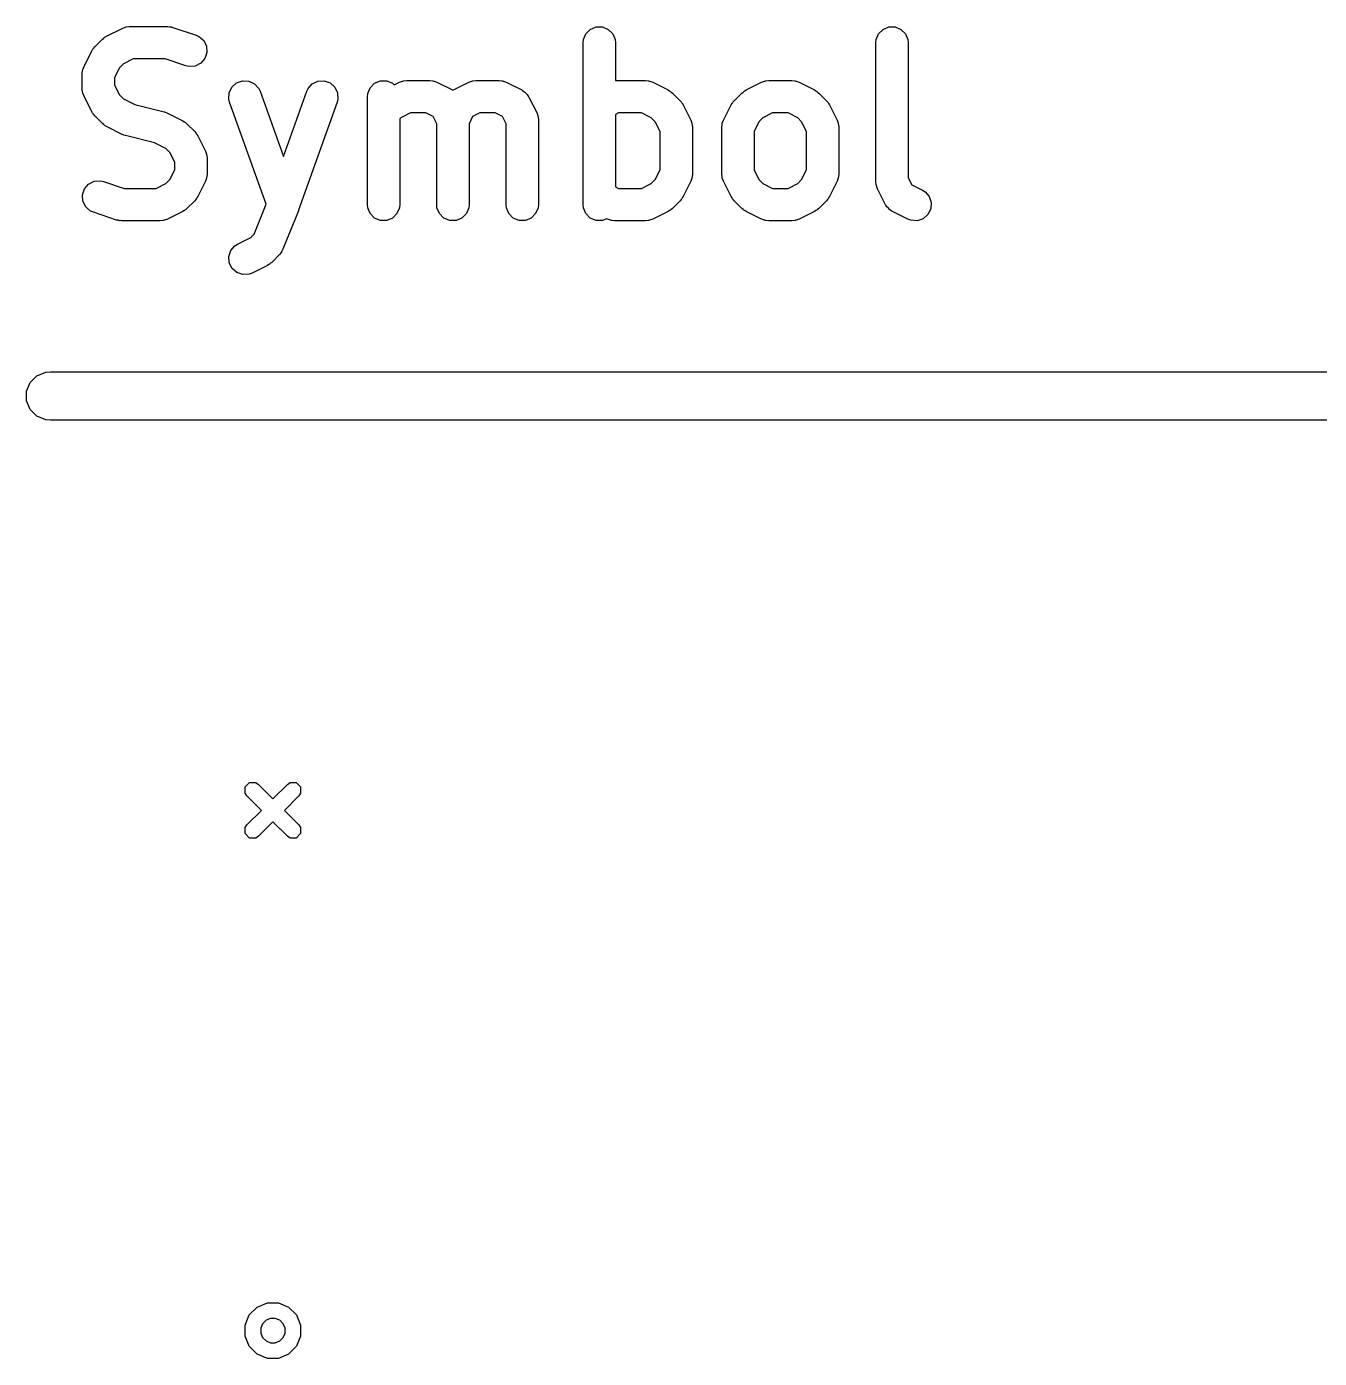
# Model space of a CAD drawing. Extents: x -2.5 to 14, y -2.7 to -1.2.
# Drawn here: x -2.492 to -2.1774, y -1.5904 to -1.2664 of the extents above; entities that cross this region are included whole.
import ezdxf

# ---------------------------------------------------------------- set-up
doc = ezdxf.new("R2010")
doc.units = 0
doc.header["$MEASUREMENT"] = 0
doc.layers.add('BLACK', color=7, linetype='CONTINUOUS')

msp = doc.modelspace()

# ---------------------------------------------------------------- linework, layer by layer
at = {"layer": 'BLACK', "linetype": 'CONTINUOUS'}
for p, q in [((-2.46879, -1.26684), (-2.46807, -1.26657)), ((-2.46807, -1.26657), (-2.46793, -1.26656)), ((-2.46793, -1.26656), (-2.46779, -1.2665)), ((-2.46779, -1.2665), (-2.46703, -1.26643)), ((-2.46703, -1.26643), (-2.45765, -1.26643)), ((-2.45765, -1.26643), (-2.45726, -1.26646)), ((-2.45726, -1.26646), (-2.45716, -1.26646)), ((-2.45716, -1.26646), (-2.45702, -1.26649)), ((-2.45702, -1.26649), (-2.45688, -1.2665)), ((-2.45688, -1.2665), (-2.45679, -1.26654)), ((-2.45679, -1.26654), (-2.45641, -1.26663)), ((-2.45641, -1.26663), (-2.45078, -1.2685)), ((-2.35485, -1.26709), (-2.35343, -1.2665)), ((-2.35343, -1.2665), (-2.3519, -1.2665)), ((-2.3519, -1.2665), (-2.35048, -1.26709)), ((-2.28361, -1.26709), (-2.28219, -1.2665)), ((-2.28219, -1.2665), (-2.28066, -1.2665)), ((-2.28066, -1.2665), (-2.27924, -1.26709)), ((-2.47543, -1.27133), (-2.47356, -1.26945)), ((-2.47356, -1.26945), (-2.47326, -1.26921)), ((-2.47326, -1.26921), (-2.47319, -1.26913)), ((-2.47319, -1.26913), (-2.47307, -1.26905)), ((-2.47307, -1.26905), (-2.47296, -1.26896)), ((-2.47296, -1.26896), (-2.47287, -1.26892)), ((-2.47287, -1.26892), (-2.47254, -1.26872)), ((-2.47254, -1.26872), (-2.46879, -1.26684)), ((-2.45078, -1.2685), (-2.45008, -1.26882)), ((-2.45008, -1.26882), (-2.44892, -1.26982)), ((-2.44892, -1.26982), (-2.44823, -1.2712)), ((-2.3566, -1.27036), (-2.35653, -1.26959)), ((-2.35653, -1.26959), (-2.35594, -1.26818)), ((-2.35594, -1.26818), (-2.35485, -1.26709)), ((-2.35048, -1.26709), (-2.34939, -1.26818)), ((-2.34939, -1.26818), (-2.3488, -1.26959)), ((-2.3488, -1.26959), (-2.34873, -1.27036)), ((-2.28536, -1.27036), (-2.28529, -1.26959)), ((-2.28529, -1.26959), (-2.2847, -1.26818)), ((-2.2847, -1.26818), (-2.28361, -1.26709)), ((-2.27924, -1.26709), (-2.27815, -1.26818)), ((-2.27815, -1.26818), (-2.27756, -1.26959)), ((-2.27756, -1.26959), (-2.27749, -1.27036)), ((-2.47805, -1.2761), (-2.47617, -1.27235)), ((-2.47617, -1.27235), (-2.47596, -1.27202)), ((-2.47596, -1.27202), (-2.47592, -1.27193)), ((-2.47592, -1.27193), (-2.47584, -1.27182)), ((-2.47584, -1.27182), (-2.47576, -1.2717)), ((-2.47576, -1.2717), (-2.47568, -1.27163)), ((-2.47568, -1.27163), (-2.47543, -1.27133)), ((-2.44812, -1.27273), (-2.44861, -1.27419)), ((-2.44823, -1.2712), (-2.44812, -1.27273)), ((-2.3566, -1.30973), (-2.3566, -1.27036)), ((-2.34873, -1.27036), (-2.34873, -1.27955)), ((-2.28536, -1.30411), (-2.28536, -1.27036)), ((-2.27749, -1.27036), (-2.27749, -1.30318)), ((-2.47832, -1.27682), (-2.47805, -1.2761)), ((-2.46941, -1.27644), (-2.47059, -1.27879)), ((-2.46844, -1.27547), (-2.46941, -1.27644)), ((-2.4661, -1.2743), (-2.46844, -1.27547)), ((-2.45829, -1.2743), (-2.4661, -1.2743)), ((-2.45327, -1.27597), (-2.45829, -1.2743)), ((-2.45252, -1.27614), (-2.45327, -1.27597)), ((-2.45099, -1.27603), (-2.45252, -1.27614)), ((-2.44961, -1.27535), (-2.45099, -1.27603)), ((-2.44861, -1.27419), (-2.44961, -1.27535)), ((-2.47846, -1.27786), (-2.47839, -1.27709)), ((-2.47846, -1.28161), (-2.47846, -1.27786)), ((-2.47839, -1.27709), (-2.47833, -1.27696)), ((-2.47833, -1.27696), (-2.47832, -1.27682)), ((-2.47059, -1.27879), (-2.47059, -1.28068)), ((-2.44093, -1.28011), (-2.43948, -1.27959)), ((-2.43948, -1.27959), (-2.43795, -1.27967)), ((-2.43795, -1.27967), (-2.43656, -1.28033)), ((-2.4225, -1.28033), (-2.42112, -1.27967)), ((-2.42112, -1.27967), (-2.41958, -1.27959)), ((-2.41958, -1.27959), (-2.41814, -1.28011)), ((-2.40735, -1.28021), (-2.40593, -1.27962)), ((-2.40593, -1.27962), (-2.40439, -1.27962)), ((-2.40439, -1.27962), (-2.40297, -1.28021)), ((-2.4013, -1.27996), (-2.40057, -1.27969)), ((-2.40057, -1.27969), (-2.40043, -1.27968)), ((-2.40043, -1.27968), (-2.4003, -1.27962)), ((-2.4003, -1.27962), (-2.39953, -1.27955)), ((-2.39953, -1.27955), (-2.39391, -1.27955)), ((-2.39391, -1.27955), (-2.39314, -1.27962)), ((-2.39314, -1.27962), (-2.39301, -1.27968)), ((-2.39301, -1.27968), (-2.39287, -1.27969)), ((-2.39287, -1.27969), (-2.39215, -1.27996)), ((-2.38442, -1.27996), (-2.3837, -1.27969)), ((-2.3837, -1.27969), (-2.38356, -1.27968)), ((-2.38356, -1.27968), (-2.38343, -1.27962)), ((-2.38343, -1.27962), (-2.38266, -1.27955)), ((-2.38266, -1.27955), (-2.37704, -1.27955)), ((-2.37704, -1.27955), (-2.37627, -1.27962)), ((-2.37627, -1.27962), (-2.37614, -1.27968)), ((-2.37614, -1.27968), (-2.376, -1.27969)), ((-2.376, -1.27969), (-2.37528, -1.27996)), ((-2.34873, -1.27955), (-2.34142, -1.27955)), ((-2.34142, -1.27955), (-2.34065, -1.27962)), ((-2.34065, -1.27962), (-2.34052, -1.27968)), ((-2.34052, -1.27968), (-2.34038, -1.27969)), ((-2.34038, -1.27969), (-2.33966, -1.27996)), ((-2.31318, -1.27996), (-2.31246, -1.27969)), ((-2.31246, -1.27969), (-2.31232, -1.27968)), ((-2.31232, -1.27968), (-2.31219, -1.27962)), ((-2.31219, -1.27962), (-2.31142, -1.27955)), ((-2.31142, -1.27955), (-2.3058, -1.27955)), ((-2.3058, -1.27955), (-2.30503, -1.27962)), ((-2.30503, -1.27962), (-2.3049, -1.27968)), ((-2.3049, -1.27968), (-2.30476, -1.27969)), ((-2.30476, -1.27969), (-2.30404, -1.27996)), ((-2.47839, -1.28238), (-2.47846, -1.28161)), ((-2.47833, -1.28251), (-2.47839, -1.28238)), ((-2.47832, -1.28265), (-2.47833, -1.28251)), ((-2.47805, -1.28337), (-2.47832, -1.28265)), ((-2.47059, -1.28068), (-2.46941, -1.28303)), ((-2.4428, -1.28406), (-2.44272, -1.28253)), ((-2.44272, -1.28253), (-2.44207, -1.28114)), ((-2.44207, -1.28114), (-2.44093, -1.28011)), ((-2.43656, -1.28033), (-2.43553, -1.28146)), ((-2.43553, -1.28146), (-2.4352, -1.28216)), ((-2.4352, -1.28216), (-2.42953, -1.29803)), ((-2.42953, -1.29803), (-2.42386, -1.28216)), ((-2.42386, -1.28216), (-2.42354, -1.28146)), ((-2.42354, -1.28146), (-2.4225, -1.28033)), ((-2.41814, -1.28011), (-2.417, -1.28114)), ((-2.417, -1.28114), (-2.41634, -1.28253)), ((-2.41634, -1.28253), (-2.41626, -1.28406)), ((-2.4091, -1.28349), (-2.40902, -1.28272)), ((-2.40902, -1.28272), (-2.40843, -1.2813)), ((-2.40843, -1.2813), (-2.40735, -1.28021)), ((-2.40297, -1.28021), (-2.40258, -1.28061)), ((-2.40258, -1.28061), (-2.4013, -1.27996)), ((-2.39215, -1.27996), (-2.3884, -1.28184)), ((-2.3884, -1.28184), (-2.38829, -1.28191)), ((-2.38829, -1.28191), (-2.38817, -1.28184)), ((-2.38817, -1.28184), (-2.38442, -1.27996)), ((-2.37528, -1.27996), (-2.37153, -1.28184)), ((-2.37153, -1.28184), (-2.3714, -1.28192)), ((-2.3714, -1.28192), (-2.37134, -1.28194)), ((-2.37134, -1.28194), (-2.37126, -1.28201)), ((-2.37126, -1.28201), (-2.37087, -1.28225)), ((-2.37087, -1.28225), (-2.37055, -1.28262)), ((-2.37055, -1.28262), (-2.37018, -1.28295)), ((-2.37018, -1.28295), (-2.36993, -1.28334)), ((-2.33966, -1.27996), (-2.33591, -1.28184)), ((-2.33591, -1.28184), (-2.33558, -1.28205)), ((-2.33558, -1.28205), (-2.33548, -1.28209)), ((-2.33548, -1.28209), (-2.33537, -1.28218)), ((-2.33537, -1.28218), (-2.33525, -1.28225)), ((-2.33525, -1.28225), (-2.33519, -1.28233)), ((-2.33519, -1.28233), (-2.33488, -1.28258)), ((-2.33488, -1.28258), (-2.33301, -1.28445)), ((-2.31983, -1.28445), (-2.31795, -1.28258)), ((-2.31795, -1.28258), (-2.31765, -1.28233)), ((-2.31765, -1.28233), (-2.31758, -1.28225)), ((-2.31758, -1.28225), (-2.31747, -1.28218)), ((-2.31747, -1.28218), (-2.31736, -1.28209)), ((-2.31736, -1.28209), (-2.31726, -1.28205)), ((-2.31726, -1.28205), (-2.31693, -1.28184)), ((-2.31693, -1.28184), (-2.31318, -1.27996)), ((-2.30404, -1.27996), (-2.30029, -1.28184)), ((-2.30029, -1.28184), (-2.29996, -1.28205)), ((-2.29996, -1.28205), (-2.29986, -1.28209)), ((-2.29986, -1.28209), (-2.29975, -1.28218)), ((-2.29975, -1.28218), (-2.29963, -1.28225)), ((-2.29963, -1.28225), (-2.29957, -1.28233)), ((-2.29957, -1.28233), (-2.29926, -1.28258)), ((-2.29926, -1.28258), (-2.29739, -1.28445)), ((-2.47617, -1.28712), (-2.47805, -1.28337)), ((-2.46941, -1.28303), (-2.46844, -1.284)), ((-2.46844, -1.284), (-2.46565, -1.2854)), ((-2.46565, -1.2854), (-2.45857, -1.28717)), ((-2.44261, -1.28481), (-2.4428, -1.28406)), ((-2.43374, -1.30965), (-2.44261, -1.28481)), ((-2.41645, -1.28481), (-2.42582, -1.31106)), ((-2.41626, -1.28406), (-2.41645, -1.28481)), ((-2.4091, -1.30973), (-2.4091, -1.28349)), ((-2.36993, -1.28334), (-2.36987, -1.28341)), ((-2.36987, -1.28341), (-2.36985, -1.28347)), ((-2.36985, -1.28347), (-2.36977, -1.2836)), ((-2.36977, -1.2836), (-2.36789, -1.28735)), ((-2.33301, -1.28445), (-2.33276, -1.28475)), ((-2.33276, -1.28475), (-2.33268, -1.28482)), ((-2.33268, -1.28482), (-2.33261, -1.28494)), ((-2.33261, -1.28494), (-2.33252, -1.28505)), ((-2.33252, -1.28505), (-2.33248, -1.28514)), ((-2.33248, -1.28514), (-2.33227, -1.28548)), ((-2.33227, -1.28548), (-2.3304, -1.28922)), ((-2.32244, -1.28922), (-2.32057, -1.28548)), ((-2.32057, -1.28548), (-2.32036, -1.28514)), ((-2.32036, -1.28514), (-2.32032, -1.28505)), ((-2.32032, -1.28505), (-2.32023, -1.28494)), ((-2.32023, -1.28494), (-2.32016, -1.28482)), ((-2.32016, -1.28482), (-2.32008, -1.28475)), ((-2.32008, -1.28475), (-2.31983, -1.28445)), ((-2.29739, -1.28445), (-2.29714, -1.28475)), ((-2.29714, -1.28475), (-2.29706, -1.28482)), ((-2.29706, -1.28482), (-2.29699, -1.28494)), ((-2.29699, -1.28494), (-2.2969, -1.28505)), ((-2.2969, -1.28505), (-2.29686, -1.28514)), ((-2.29686, -1.28514), (-2.29665, -1.28548)), ((-2.29665, -1.28548), (-2.29478, -1.28922)), ((-2.47596, -1.28745), (-2.47617, -1.28712)), ((-2.47592, -1.28755), (-2.47596, -1.28745)), ((-2.47584, -1.28766), (-2.47592, -1.28755)), ((-2.47576, -1.28777), (-2.47584, -1.28766)), ((-2.47568, -1.28784), (-2.47576, -1.28777)), ((-2.47543, -1.28814), (-2.47568, -1.28784)), ((-2.47356, -1.29002), (-2.47543, -1.28814)), ((-2.45857, -1.28717), (-2.45852, -1.28719)), ((-2.45852, -1.28719), (-2.45849, -1.28719)), ((-2.45849, -1.28719), (-2.45817, -1.28731)), ((-2.45817, -1.28731), (-2.45785, -1.28743)), ((-2.45785, -1.28743), (-2.45782, -1.28744)), ((-2.45782, -1.28744), (-2.45777, -1.28746)), ((-2.45777, -1.28746), (-2.45402, -1.28934)), ((-2.45402, -1.28934), (-2.45369, -1.28955)), ((-2.40095, -1.2886), (-2.40122, -1.28887)), ((-2.40122, -1.28887), (-2.40122, -1.30973)), ((-2.39861, -1.28742), (-2.40095, -1.2886)), ((-2.39484, -1.28742), (-2.39861, -1.28742)), ((-2.3931, -1.2883), (-2.39484, -1.28742)), ((-2.39222, -1.29004), (-2.3931, -1.2883)), ((-2.38348, -1.2883), (-2.38435, -1.29004)), ((-2.38173, -1.28742), (-2.38348, -1.2883)), ((-2.37797, -1.28742), (-2.38173, -1.28742)), ((-2.37622, -1.2883), (-2.37797, -1.28742)), ((-2.37535, -1.29004), (-2.37622, -1.2883)), ((-2.36789, -1.28735), (-2.36762, -1.28807)), ((-2.36762, -1.28807), (-2.36761, -1.28821)), ((-2.36761, -1.28821), (-2.36755, -1.28834)), ((-2.36755, -1.28834), (-2.36748, -1.28911)), ((-2.36748, -1.28911), (-2.36748, -1.30973)), ((-2.34799, -1.28742), (-2.34873, -1.28779)), ((-2.34873, -1.28779), (-2.34873, -1.30543)), ((-2.34235, -1.28742), (-2.34799, -1.28742)), ((-2.34, -1.2886), (-2.34235, -1.28742)), ((-2.33903, -1.28957), (-2.34, -1.2886)), ((-2.3304, -1.28922), (-2.33012, -1.28995)), ((-2.32272, -1.28995), (-2.32244, -1.28922)), ((-2.31284, -1.2886), (-2.31381, -1.28957)), ((-2.31049, -1.28742), (-2.31284, -1.2886)), ((-2.30673, -1.28742), (-2.31049, -1.28742)), ((-2.30438, -1.2886), (-2.30673, -1.28742)), ((-2.30341, -1.28957), (-2.30438, -1.2886)), ((-2.29478, -1.28922), (-2.2945, -1.28995)), ((-2.47326, -1.29027), (-2.47356, -1.29002)), ((-2.47319, -1.29035), (-2.47326, -1.29027)), ((-2.47307, -1.29042), (-2.47319, -1.29035)), ((-2.47296, -1.29051), (-2.47307, -1.29042)), ((-2.47287, -1.29055), (-2.47296, -1.29051)), ((-2.47254, -1.29076), (-2.47287, -1.29055)), ((-2.46879, -1.29263), (-2.47254, -1.29076)), ((-2.46873, -1.29265), (-2.46879, -1.29263)), ((-2.46871, -1.29267), (-2.46873, -1.29265)), ((-2.46839, -1.29279), (-2.46871, -1.29267)), ((-2.45369, -1.28955), (-2.45359, -1.28959)), ((-2.45359, -1.28959), (-2.45348, -1.28968)), ((-2.45348, -1.28968), (-2.45336, -1.28975)), ((-2.45336, -1.28975), (-2.4533, -1.28983)), ((-2.4533, -1.28983), (-2.45299, -1.29008)), ((-2.45299, -1.29008), (-2.45112, -1.29195)), ((-2.45112, -1.29195), (-2.45087, -1.29225)), ((-2.45087, -1.29225), (-2.45079, -1.29232)), ((-2.45079, -1.29232), (-2.45072, -1.29244)), ((-2.45072, -1.29244), (-2.45063, -1.29255)), ((-2.45063, -1.29255), (-2.45059, -1.29264)), ((-2.45059, -1.29264), (-2.45038, -1.29297)), ((-2.39222, -1.30973), (-2.39222, -1.29004)), ((-2.38435, -1.29004), (-2.38435, -1.30973)), ((-2.37535, -1.30973), (-2.37535, -1.29004)), ((-2.33785, -1.29191), (-2.33903, -1.28957)), ((-2.33785, -1.3013), (-2.33785, -1.29191)), ((-2.33012, -1.28995), (-2.33011, -1.29009)), ((-2.33011, -1.29009), (-2.33006, -1.29022)), ((-2.33006, -1.29022), (-2.32998, -1.29099)), ((-2.32998, -1.29099), (-2.32998, -1.30223)), ((-2.32286, -1.29099), (-2.32278, -1.29022)), ((-2.32286, -1.30223), (-2.32286, -1.29099)), ((-2.32278, -1.29022), (-2.32273, -1.29009)), ((-2.32273, -1.29009), (-2.32272, -1.28995)), ((-2.31381, -1.28957), (-2.31498, -1.29191)), ((-2.31498, -1.29191), (-2.31498, -1.3013)), ((-2.30223, -1.29191), (-2.30341, -1.28957)), ((-2.30223, -1.3013), (-2.30223, -1.29191)), ((-2.2945, -1.28995), (-2.29449, -1.29009)), ((-2.29449, -1.29009), (-2.29444, -1.29022)), ((-2.29444, -1.29022), (-2.29436, -1.29099)), ((-2.29436, -1.29099), (-2.29436, -1.30223)), ((-2.46807, -1.29291), (-2.46839, -1.29279)), ((-2.46804, -1.29291), (-2.46807, -1.29291)), ((-2.46798, -1.29293), (-2.46804, -1.29291)), ((-2.4609, -1.2947), (-2.46798, -1.29293)), ((-2.45811, -1.2961), (-2.4609, -1.2947)), ((-2.45038, -1.29297), (-2.44851, -1.29672)), ((-2.45714, -1.29707), (-2.45811, -1.2961)), ((-2.45597, -1.29941), (-2.45714, -1.29707)), ((-2.44851, -1.29672), (-2.44823, -1.29744)), ((-2.44823, -1.29744), (-2.44822, -1.29759)), ((-2.44822, -1.29759), (-2.44817, -1.29772)), ((-2.44817, -1.29772), (-2.44809, -1.29848)), ((-2.44809, -1.29848), (-2.44809, -1.30223)), ((-2.45714, -1.30365), (-2.45597, -1.3013)), ((-2.45597, -1.3013), (-2.45597, -1.29941)), ((-2.44809, -1.30223), (-2.44817, -1.303)), ((-2.33903, -1.30365), (-2.33785, -1.3013)), ((-2.32998, -1.30223), (-2.33006, -1.303)), ((-2.32278, -1.303), (-2.32286, -1.30223)), ((-2.31498, -1.3013), (-2.31381, -1.30365)), ((-2.30341, -1.30365), (-2.30223, -1.3013)), ((-2.29436, -1.30223), (-2.29444, -1.303)), ((-2.47795, -1.30591), (-2.47694, -1.30475)), ((-2.47694, -1.30475), (-2.47557, -1.30406)), ((-2.47557, -1.30406), (-2.47403, -1.30395)), ((-2.47403, -1.30395), (-2.47328, -1.30412)), ((-2.47328, -1.30412), (-2.46826, -1.3058)), ((-2.46046, -1.3058), (-2.45811, -1.30462)), ((-2.45811, -1.30462), (-2.45714, -1.30365)), ((-2.44851, -1.30399), (-2.45038, -1.30774)), ((-2.44823, -1.30327), (-2.44851, -1.30399)), ((-2.44822, -1.30313), (-2.44823, -1.30327)), ((-2.44817, -1.303), (-2.44822, -1.30313)), ((-2.34873, -1.30543), (-2.34799, -1.3058)), ((-2.34235, -1.3058), (-2.34, -1.30462)), ((-2.34, -1.30462), (-2.33903, -1.30365)), ((-2.3304, -1.30399), (-2.33227, -1.30774)), ((-2.33012, -1.30327), (-2.3304, -1.30399)), ((-2.33011, -1.30313), (-2.33012, -1.30327)), ((-2.33006, -1.303), (-2.33011, -1.30313)), ((-2.32273, -1.30313), (-2.32278, -1.303)), ((-2.32272, -1.30327), (-2.32273, -1.30313)), ((-2.32244, -1.30399), (-2.32272, -1.30327)), ((-2.32057, -1.30774), (-2.32244, -1.30399)), ((-2.31381, -1.30365), (-2.31284, -1.30462)), ((-2.31284, -1.30462), (-2.31049, -1.3058)), ((-2.30673, -1.3058), (-2.30438, -1.30462)), ((-2.30438, -1.30462), (-2.30341, -1.30365)), ((-2.29478, -1.30399), (-2.29665, -1.30774)), ((-2.2945, -1.30327), (-2.29478, -1.30399)), ((-2.29449, -1.30313), (-2.2945, -1.30327)), ((-2.29444, -1.303), (-2.29449, -1.30313)), ((-2.28529, -1.30488), (-2.28536, -1.30411)), ((-2.28523, -1.30501), (-2.28529, -1.30488)), ((-2.28522, -1.30515), (-2.28523, -1.30501)), ((-2.28495, -1.30587), (-2.28522, -1.30515)), ((-2.27749, -1.30318), (-2.27662, -1.30492)), ((-2.27662, -1.30492), (-2.27404, -1.30621)), ((-2.47843, -1.30737), (-2.47795, -1.30591)), ((-2.47832, -1.3089), (-2.47843, -1.30737)), ((-2.47764, -1.31027), (-2.47832, -1.3089)), ((-2.46826, -1.3058), (-2.46046, -1.3058)), ((-2.45112, -1.30877), (-2.45299, -1.31064)), ((-2.45087, -1.30847), (-2.45112, -1.30877)), ((-2.45079, -1.3084), (-2.45087, -1.30847)), ((-2.45072, -1.30828), (-2.45079, -1.3084)), ((-2.45063, -1.30817), (-2.45072, -1.30828)), ((-2.45059, -1.30807), (-2.45063, -1.30817)), ((-2.45038, -1.30774), (-2.45059, -1.30807)), ((-2.34799, -1.3058), (-2.34235, -1.3058)), ((-2.33301, -1.30877), (-2.33488, -1.31064)), ((-2.33276, -1.30847), (-2.33301, -1.30877)), ((-2.33268, -1.3084), (-2.33276, -1.30847)), ((-2.33261, -1.30828), (-2.33268, -1.3084)), ((-2.33252, -1.30817), (-2.33261, -1.30828)), ((-2.33248, -1.30807), (-2.33252, -1.30817)), ((-2.33227, -1.30774), (-2.33248, -1.30807)), ((-2.32036, -1.30807), (-2.32057, -1.30774)), ((-2.32032, -1.30817), (-2.32036, -1.30807)), ((-2.32023, -1.30828), (-2.32032, -1.30817)), ((-2.32016, -1.3084), (-2.32023, -1.30828)), ((-2.32008, -1.30847), (-2.32016, -1.3084)), ((-2.31983, -1.30877), (-2.32008, -1.30847)), ((-2.31795, -1.31064), (-2.31983, -1.30877)), ((-2.31049, -1.3058), (-2.30673, -1.3058)), ((-2.29739, -1.30877), (-2.29926, -1.31064)), ((-2.29714, -1.30847), (-2.29739, -1.30877)), ((-2.29706, -1.3084), (-2.29714, -1.30847)), ((-2.29699, -1.30828), (-2.29706, -1.3084)), ((-2.2969, -1.30817), (-2.29699, -1.30828)), ((-2.29686, -1.30807), (-2.2969, -1.30817)), ((-2.29665, -1.30774), (-2.29686, -1.30807)), ((-2.28307, -1.30962), (-2.28495, -1.30587)), ((-2.27404, -1.30621), (-2.27339, -1.30662)), ((-2.27339, -1.30662), (-2.27238, -1.30778)), ((-2.27238, -1.30778), (-2.27189, -1.30924)), ((-2.47648, -1.31128), (-2.47764, -1.31027)), ((-2.47577, -1.31159), (-2.47648, -1.31128)), ((-2.47015, -1.31347), (-2.47577, -1.31159)), ((-2.45402, -1.31138), (-2.45777, -1.31325)), ((-2.45369, -1.31117), (-2.45402, -1.31138)), ((-2.45359, -1.31113), (-2.45369, -1.31117)), ((-2.45348, -1.31104), (-2.45359, -1.31113)), ((-2.45336, -1.31097), (-2.45348, -1.31104)), ((-2.4533, -1.31089), (-2.45336, -1.31097)), ((-2.45299, -1.31064), (-2.4533, -1.31089)), ((-2.43664, -1.31689), (-2.43374, -1.30965)), ((-2.42588, -1.3112), (-2.42963, -1.32057)), ((-2.42585, -1.31112), (-2.42588, -1.3112)), ((-2.42582, -1.31106), (-2.42585, -1.31112)), ((-2.40902, -1.3105), (-2.4091, -1.30973)), ((-2.40843, -1.31192), (-2.40902, -1.3105)), ((-2.40735, -1.31301), (-2.40843, -1.31192)), ((-2.40189, -1.31192), (-2.40297, -1.31301)), ((-2.4013, -1.3105), (-2.40189, -1.31192)), ((-2.40122, -1.30973), (-2.4013, -1.3105)), ((-2.39215, -1.3105), (-2.39222, -1.30973)), ((-2.39156, -1.31192), (-2.39215, -1.3105)), ((-2.39047, -1.31301), (-2.39156, -1.31192)), ((-2.38501, -1.31192), (-2.3861, -1.31301)), ((-2.38442, -1.3105), (-2.38501, -1.31192)), ((-2.38435, -1.30973), (-2.38442, -1.3105)), ((-2.37527, -1.3105), (-2.37535, -1.30973)), ((-2.37469, -1.31192), (-2.37527, -1.3105)), ((-2.3736, -1.31301), (-2.37469, -1.31192)), ((-2.36814, -1.31192), (-2.36923, -1.31301)), ((-2.36755, -1.3105), (-2.36814, -1.31192)), ((-2.36748, -1.30973), (-2.36755, -1.3105)), ((-2.35653, -1.3105), (-2.3566, -1.30973)), ((-2.35594, -1.31192), (-2.35653, -1.3105)), ((-2.35485, -1.31301), (-2.35594, -1.31192)), ((-2.33591, -1.31138), (-2.33966, -1.31325)), ((-2.33558, -1.31117), (-2.33591, -1.31138)), ((-2.33548, -1.31113), (-2.33558, -1.31117)), ((-2.33537, -1.31104), (-2.33548, -1.31113)), ((-2.33525, -1.31097), (-2.33537, -1.31104)), ((-2.33519, -1.31089), (-2.33525, -1.31097)), ((-2.33488, -1.31064), (-2.33519, -1.31089)), ((-2.31765, -1.31089), (-2.31795, -1.31064)), ((-2.31758, -1.31097), (-2.31765, -1.31089)), ((-2.31747, -1.31104), (-2.31758, -1.31097)), ((-2.31736, -1.31113), (-2.31747, -1.31104)), ((-2.31726, -1.31117), (-2.31736, -1.31113)), ((-2.31693, -1.31138), (-2.31726, -1.31117)), ((-2.31318, -1.31325), (-2.31693, -1.31138)), ((-2.30029, -1.31138), (-2.30404, -1.31325)), ((-2.29996, -1.31117), (-2.30029, -1.31138)), ((-2.29986, -1.31113), (-2.29996, -1.31117)), ((-2.29975, -1.31104), (-2.29986, -1.31113)), ((-2.29963, -1.31097), (-2.29975, -1.31104)), ((-2.29957, -1.31089), (-2.29963, -1.31097)), ((-2.29926, -1.31064), (-2.29957, -1.31089)), ((-2.28299, -1.30975), (-2.28307, -1.30962)), ((-2.28297, -1.30981), (-2.28299, -1.30975)), ((-2.2829, -1.30988), (-2.28297, -1.30981)), ((-2.28266, -1.31027), (-2.2829, -1.30988)), ((-2.28229, -1.3106), (-2.28266, -1.31027)), ((-2.28196, -1.31097), (-2.28229, -1.3106)), ((-2.28158, -1.31121), (-2.28196, -1.31097)), ((-2.2815, -1.31128), (-2.28158, -1.31121)), ((-2.28144, -1.3113), (-2.2815, -1.31128)), ((-2.28131, -1.31138), (-2.28144, -1.3113)), ((-2.27756, -1.31325), (-2.28131, -1.31138)), ((-2.27269, -1.31215), (-2.27385, -1.31315)), ((-2.272, -1.31077), (-2.27269, -1.31215)), ((-2.27189, -1.30924), (-2.272, -1.31077)), ((-2.46977, -1.31355), (-2.47015, -1.31347)), ((-2.46967, -1.31359), (-2.46977, -1.31355)), ((-2.46953, -1.31361), (-2.46967, -1.31359)), ((-2.46939, -1.31364), (-2.46953, -1.31361)), ((-2.46929, -1.31363), (-2.46939, -1.31364)), ((-2.4689, -1.31367), (-2.46929, -1.31363)), ((-2.45953, -1.31367), (-2.4689, -1.31367)), ((-2.45876, -1.31359), (-2.45953, -1.31367)), ((-2.45863, -1.31354), (-2.45876, -1.31359)), ((-2.45849, -1.31353), (-2.45863, -1.31354)), ((-2.45777, -1.31325), (-2.45849, -1.31353)), ((-2.40593, -1.31359), (-2.40735, -1.31301)), ((-2.40439, -1.31359), (-2.40593, -1.31359)), ((-2.40297, -1.31301), (-2.40439, -1.31359)), ((-2.38905, -1.31359), (-2.39047, -1.31301)), ((-2.38752, -1.31359), (-2.38905, -1.31359)), ((-2.3861, -1.31301), (-2.38752, -1.31359)), ((-2.37218, -1.31359), (-2.3736, -1.31301)), ((-2.37065, -1.31359), (-2.37218, -1.31359)), ((-2.36923, -1.31301), (-2.37065, -1.31359)), ((-2.35343, -1.31359), (-2.35485, -1.31301)), ((-2.3519, -1.31359), (-2.35343, -1.31359)), ((-2.35086, -1.31316), (-2.3519, -1.31359)), ((-2.35068, -1.31325), (-2.35086, -1.31316)), ((-2.34996, -1.31353), (-2.35068, -1.31325)), ((-2.34981, -1.31354), (-2.34996, -1.31353)), ((-2.34968, -1.31359), (-2.34981, -1.31354)), ((-2.34892, -1.31367), (-2.34968, -1.31359)), ((-2.34142, -1.31367), (-2.34892, -1.31367)), ((-2.34065, -1.31359), (-2.34142, -1.31367)), ((-2.34052, -1.31354), (-2.34065, -1.31359)), ((-2.34038, -1.31353), (-2.34052, -1.31354)), ((-2.33966, -1.31325), (-2.34038, -1.31353)), ((-2.31246, -1.31353), (-2.31318, -1.31325)), ((-2.31232, -1.31354), (-2.31246, -1.31353)), ((-2.31219, -1.31359), (-2.31232, -1.31354)), ((-2.31142, -1.31367), (-2.31219, -1.31359)), ((-2.3058, -1.31367), (-2.31142, -1.31367)), ((-2.30503, -1.31359), (-2.3058, -1.31367)), ((-2.3049, -1.31354), (-2.30503, -1.31359)), ((-2.30476, -1.31353), (-2.3049, -1.31354)), ((-2.30404, -1.31325), (-2.30476, -1.31353)), ((-2.27684, -1.31353), (-2.27756, -1.31325)), ((-2.27531, -1.31364), (-2.27684, -1.31353)), ((-2.27385, -1.31315), (-2.27531, -1.31364)), ((-2.44067, -1.31933), (-2.43749, -1.31775)), ((-2.43749, -1.31775), (-2.43664, -1.31689)), ((-2.44281, -1.32236), (-2.44233, -1.32091)), ((-2.44233, -1.32091), (-2.44132, -1.31975)), ((-2.44132, -1.31975), (-2.44067, -1.31933)), ((-2.4305, -1.32189), (-2.43237, -1.32377)), ((-2.43001, -1.32129), (-2.4305, -1.32189)), ((-2.43, -1.32127), (-2.43001, -1.32129)), ((-2.42998, -1.32125), (-2.43, -1.32127)), ((-2.42963, -1.32057), (-2.42998, -1.32125)), ((-2.4427, -1.3239), (-2.44281, -1.32236)), ((-2.44202, -1.32527), (-2.4427, -1.3239)), ((-2.43339, -1.3245), (-2.43714, -1.32638)), ((-2.43306, -1.32429), (-2.43339, -1.3245)), ((-2.43297, -1.32426), (-2.43306, -1.32429)), ((-2.43286, -1.32417), (-2.43297, -1.32426)), ((-2.43274, -1.32409), (-2.43286, -1.32417)), ((-2.43267, -1.32401), (-2.43274, -1.32409)), ((-2.43237, -1.32377), (-2.43267, -1.32401)), ((-2.44085, -1.32628), (-2.44202, -1.32527)), ((-2.4394, -1.32676), (-2.44085, -1.32628)), ((-2.43786, -1.32665), (-2.4394, -1.32676)), ((-2.43714, -1.32638), (-2.43786, -1.32665)), ((-2.4895, -1.35139), (-2.48737, -1.35051)), ((-2.48737, -1.35051), (-2.48622, -1.35039)), ((-2.48622, -1.35039), (-1.19488, -1.35039)), ((-2.49201, -1.35515), (-2.49113, -1.35302)), ((-2.49113, -1.35302), (-2.4895, -1.35139)), ((-2.49201, -1.35745), (-2.49201, -1.35515)), ((-2.49113, -1.35958), (-2.49201, -1.35745)), ((-2.4895, -1.36121), (-2.49113, -1.35958)), ((-2.48737, -1.36209), (-2.4895, -1.36121)), ((-2.48622, -1.3622), (-2.48737, -1.36209)), ((-1.19488, -1.3622), (-2.48622, -1.3622)), ((-2.43883, -1.45141), (-2.43776, -1.45035)), ((-2.43883, -1.45292), (-2.43883, -1.45141)), ((-2.43776, -1.45035), (-2.43625, -1.45035)), ((-2.43625, -1.45035), (-2.43562, -1.45077)), ((-2.43562, -1.45077), (-2.43209, -1.4543)), ((-2.43209, -1.4543), (-2.42856, -1.45077)), ((-2.42856, -1.45077), (-2.42792, -1.45035)), ((-2.42792, -1.45035), (-2.42641, -1.45035)), ((-2.42641, -1.45035), (-2.42535, -1.45141)), ((-2.42535, -1.45141), (-2.42535, -1.45292)), ((-2.4384, -1.45356), (-2.43883, -1.45292)), ((-2.43487, -1.45709), (-2.4384, -1.45356)), ((-2.42577, -1.45356), (-2.4293, -1.45709)), ((-2.42535, -1.45292), (-2.42577, -1.45356)), ((-2.4384, -1.46062), (-2.43487, -1.45709)), ((-2.4293, -1.45709), (-2.42577, -1.46062)), ((-2.43883, -1.46125), (-2.4384, -1.46062)), ((-2.43209, -1.45987), (-2.43562, -1.4634)), ((-2.42856, -1.4634), (-2.43209, -1.45987)), ((-2.42577, -1.46062), (-2.42535, -1.46125)), ((-2.43883, -1.46276), (-2.43883, -1.46125)), ((-2.43776, -1.46383), (-2.43883, -1.46276)), ((-2.43625, -1.46383), (-2.43776, -1.46383)), ((-2.43562, -1.4634), (-2.43625, -1.46383)), ((-2.42792, -1.46383), (-2.42856, -1.4634)), ((-2.42641, -1.46383), (-2.42792, -1.46383)), ((-2.42535, -1.46276), (-2.42641, -1.46383)), ((-2.42535, -1.46125), (-2.42535, -1.46276)), ((-2.43591, -1.57793), (-2.43343, -1.5769)), ((-2.43343, -1.5769), (-2.43074, -1.5769)), ((-2.43074, -1.5769), (-2.42826, -1.57793)), ((-2.43884, -1.58232), (-2.43782, -1.57983)), ((-2.43782, -1.57983), (-2.43591, -1.57793)), ((-2.43267, -1.58071), (-2.43376, -1.58116)), ((-2.4315, -1.58071), (-2.43267, -1.58071)), ((-2.43041, -1.58116), (-2.4315, -1.58071)), ((-2.42826, -1.57793), (-2.42636, -1.57983)), ((-2.42636, -1.57983), (-2.42533, -1.58232)), ((-2.43884, -1.58307), (-2.43884, -1.58232)), ((-2.43884, -1.58501), (-2.43884, -1.58307)), ((-2.43459, -1.58199), (-2.43504, -1.58307)), ((-2.43504, -1.58307), (-2.43504, -1.58425)), ((-2.43504, -1.58425), (-2.43459, -1.58533)), ((-2.43376, -1.58116), (-2.43459, -1.58199)), ((-2.42958, -1.58199), (-2.43041, -1.58116)), ((-2.42913, -1.58307), (-2.42958, -1.58199)), ((-2.42958, -1.58533), (-2.42913, -1.58425)), ((-2.42913, -1.58425), (-2.42913, -1.58307)), ((-2.42533, -1.58232), (-2.42533, -1.58501)), ((-2.43782, -1.58749), (-2.43884, -1.58501)), ((-2.43591, -1.58939), (-2.43782, -1.58749)), ((-2.43459, -1.58533), (-2.43376, -1.58616)), ((-2.43376, -1.58616), (-2.43267, -1.58661)), ((-2.43267, -1.58661), (-2.4315, -1.58661)), ((-2.4315, -1.58661), (-2.43041, -1.58616)), ((-2.43041, -1.58616), (-2.42958, -1.58533)), ((-2.42636, -1.58749), (-2.42826, -1.58939)), ((-2.42533, -1.58501), (-2.42636, -1.58749)), ((-2.43343, -1.59042), (-2.43591, -1.58939)), ((-2.43074, -1.59042), (-2.43343, -1.59042)), ((-2.42826, -1.58939), (-2.43074, -1.59042))]:
    msp.add_line(p, q, dxfattribs=at)

doc.saveas('drawing.dxf')
